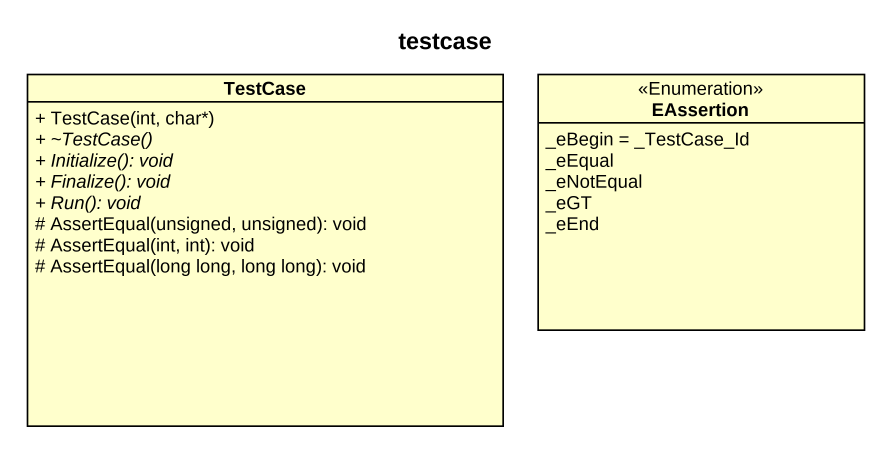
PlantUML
@startuml
title testcase
hide circle
hide empty members
skinparam classAttributeIconSize 0
class TestCase {
  + TestCase(int, char*)
  {abstract} + ~TestCase()
  {abstract} + Initialize(): void
  {abstract} + Finalize(): void
  {abstract} + Run(): void
  # AssertEqual(unsigned, unsigned): void
  # AssertEqual(int, int): void
  # AssertEqual(long long, long long): void
}
enum EAssertion <<Enumeration>> {
  _eBegin = _TestCase_Id
  _eEqual
  _eNotEqual
  _eGT
  _eEnd
}
@enduml
